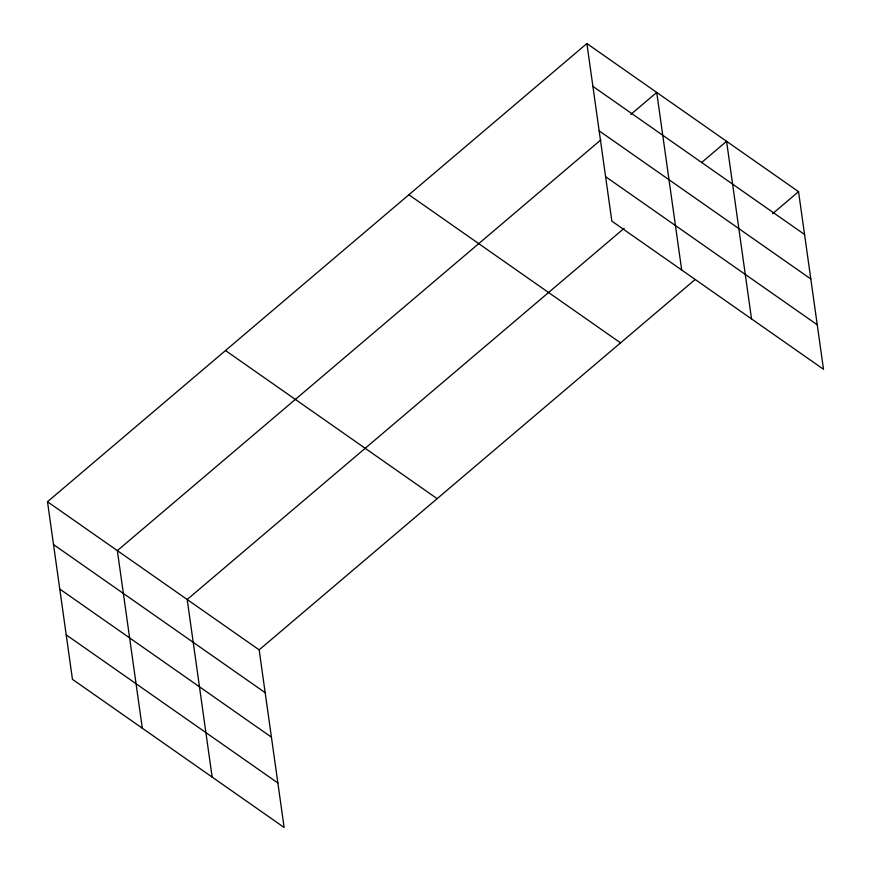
<?xml version="1.0" encoding="UTF-8"?>
<svg xmlns="http://www.w3.org/2000/svg" width="871" height="871" viewBox="0 0 871 871"><rect width="100%" height="100%" fill="white"/><g stroke="black" fill="none" stroke-linecap="round" stroke-linejoin="round"><path stroke-width="1.31" d="M47.502 501.74L259.155 649.864L284.12 827.45L72.456 679.336L47.502 501.74L586.88 43.55L798.544 191.664L823.498 369.26L611.845 221.136L586.88 43.55M600.848 139.904L117.345 550.624L142.311 728.21M630.854 114.406L656.734 92.424L681.688 270.021M624.126 228.333L187.2 599.498L212.154 777.084M701.743 162.409L726.577 141.309L751.531 318.895M259.155 649.864L695.058 279.58M772.664 213.645L798.544 191.664M592.901 86.381L804.564 234.495M599.15 130.846L810.814 278.97M605.595 176.671L817.248 324.785M408.891 194.756L620.544 342.869M225.502 350.534L437.155 498.658M53.523 544.571L265.176 692.685M59.772 589.046L271.425 737.16M66.207 634.861L277.871 782.975"/></g></svg>
